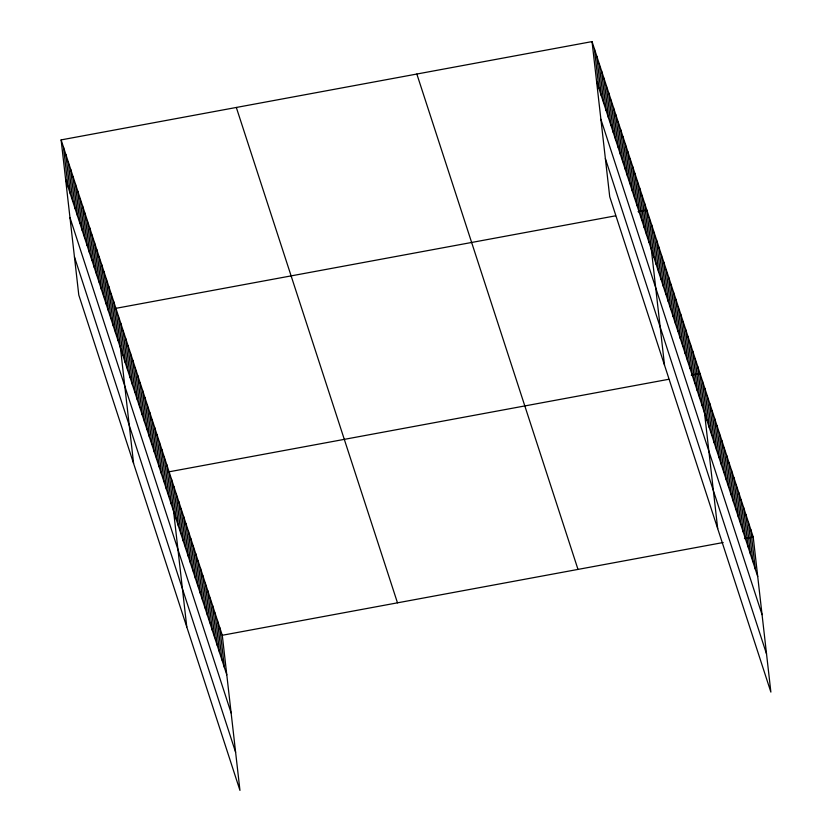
<?xml version="1.0" encoding="UTF-8"?>
<svg xmlns="http://www.w3.org/2000/svg" width="832" height="832" viewBox="0 0 832 832"><rect width="100%" height="100%" fill="white"/><g stroke="black" fill="none" stroke-linecap="round" stroke-linejoin="round"><path stroke-width="1.25" d="M61.121 139.901L222.279 635.274L239.959 790.4L78.79 295.027L61.121 139.901L592.041 41.6L753.21 536.973L770.879 692.099L609.721 196.726L592.041 41.6M615.555 215.821L115.918 308.329L133.588 463.455M638.082 211.65L646.838 210.028L664.518 365.154M668.741 379.288L169.094 471.806L186.774 626.933M691.267 375.118L700.024 373.495L717.694 528.622M222.279 635.274L723.174 542.526M744.442 538.595L753.21 536.973M596.554 81.162L757.713 576.524M600.891 119.298L762.06 614.661M605.374 158.59L766.532 653.952M416.842 74.038L578.001 569.41M236.319 107.463L397.488 602.836M65.624 179.462L226.793 674.835M69.971 217.599L231.13 712.972M74.443 256.89L235.612 752.263M750.786 529.537L755.3 569.098M748.374 522.111L752.877 561.662M745.95 514.675L750.464 554.237M743.538 507.25L748.041 546.801M741.114 499.814L745.628 539.375M738.702 492.388L743.205 531.939M736.289 484.952L740.792 524.514M733.866 477.526L738.379 517.078M731.453 470.09L735.956 509.652M729.03 462.665L733.543 502.216M726.617 455.229L731.12 494.79M724.194 447.803L728.707 487.365M721.781 440.367L726.284 479.929M719.358 432.942L723.871 472.503M716.945 425.506L721.448 465.067M714.532 418.08L719.035 457.642M712.109 410.644L716.612 450.206M709.696 403.218L714.199 442.78M707.273 395.793L711.786 435.344M704.86 388.357L709.363 427.918M702.437 380.931L706.95 420.482M697.601 366.07L702.114 405.621M695.188 358.634L699.691 398.195M692.775 351.208L697.278 390.759M690.352 343.772L694.855 383.334M687.939 336.346L692.442 375.898M685.516 328.91L690.03 368.472M683.103 321.485L687.606 361.036M680.68 314.049L685.194 353.61M678.267 306.623L682.77 346.185M675.844 299.187L680.358 338.749M673.431 291.762L677.934 331.323M671.018 284.326L675.522 323.887M668.595 276.9L673.098 316.462M666.182 269.474L670.686 309.026M663.759 262.038L668.273 301.6M661.346 254.613L665.85 294.164M658.923 247.177L663.437 286.738M656.51 239.751L661.014 279.302M654.087 232.315L658.601 271.877M651.674 224.89L656.178 264.441M649.262 217.454L653.765 257.015M644.457 202.706L648.96 242.258M642.075 195.374L646.578 234.936M639.694 188.053L644.197 227.614M637.312 180.731L641.815 220.293M634.93 173.41L639.434 212.971M632.549 166.088L637.052 205.65M630.167 158.766L634.67 198.328M627.775 151.445L632.289 190.996M625.394 144.123L629.907 183.674M623.012 136.802L627.526 176.353M620.63 129.47L625.144 169.031M618.249 122.148L622.752 161.71M615.867 114.826L620.37 154.388M613.486 107.505L617.989 147.066M611.104 100.183L615.607 139.745M608.722 92.862L613.226 132.413M606.341 85.54L610.844 125.091M603.959 78.218L608.462 117.77M601.578 70.886L606.081 110.448M599.186 63.565L603.699 103.126M596.804 56.243L601.318 95.805M594.422 48.922L598.936 88.483M219.866 627.848L224.37 667.399M217.443 620.412L221.957 659.974M215.03 612.986L219.534 652.538M212.607 605.55L217.121 645.112M210.194 598.125L214.698 637.676M207.782 590.689L212.285 630.25M205.358 583.263L209.872 622.814M202.946 575.827L207.449 615.389M200.522 568.402L205.036 607.953M198.11 560.966L202.613 600.527M195.686 553.54L200.2 593.091M193.274 546.104L197.777 585.666M190.85 538.678L195.364 578.23M188.438 531.242L192.941 570.804M186.025 523.817L190.528 563.378M183.602 516.381L188.105 555.942M181.189 508.955L185.692 548.517M178.766 501.519L183.279 541.081M176.353 494.094L180.856 533.655M173.93 486.668L178.443 526.219M171.517 479.232L176.02 518.794M166.681 464.37L171.184 503.932M164.268 456.945L168.771 496.496M161.845 449.509L166.348 489.07M159.432 442.083L163.935 481.634M157.009 434.647L161.522 474.209M154.596 427.222L159.099 466.773M152.173 419.786L156.686 459.347M149.76 412.36L154.263 451.911M147.337 404.924L151.85 444.486M144.924 397.498L149.427 437.06M142.511 390.062L147.014 429.624M140.088 382.637L144.591 422.198M137.675 375.201L142.178 414.762M135.252 367.775L139.766 407.337M132.839 360.339L137.342 399.901M130.416 352.914L134.93 392.475M128.003 345.488L132.506 385.039M125.58 338.052L130.094 377.614M123.167 330.626L127.67 370.178M120.754 323.19L125.258 362.752M118.331 315.765L122.834 355.316M113.537 301.007L118.04 340.569M111.145 293.686L115.658 333.247M108.763 286.364L113.277 325.915M106.382 279.042L110.895 318.594M104 271.721L108.514 311.272M101.618 264.389L106.132 303.95M99.237 257.067L103.74 296.629M96.855 249.746L101.358 289.307M94.474 242.424L98.977 281.986M92.092 235.102L96.595 274.664M89.71 227.781L94.214 267.342M87.329 220.459L91.832 260.01M84.947 213.138L89.45 252.689M82.566 205.816L87.069 245.367M80.174 198.484L84.687 238.046M77.792 191.162L82.306 230.724M75.41 183.841L79.924 223.402M73.029 176.519L77.542 216.081M70.647 169.198L75.15 208.759M68.266 161.876L72.769 201.427M65.884 154.554L70.387 194.106M63.502 147.233L68.006 186.784"/></g></svg>
